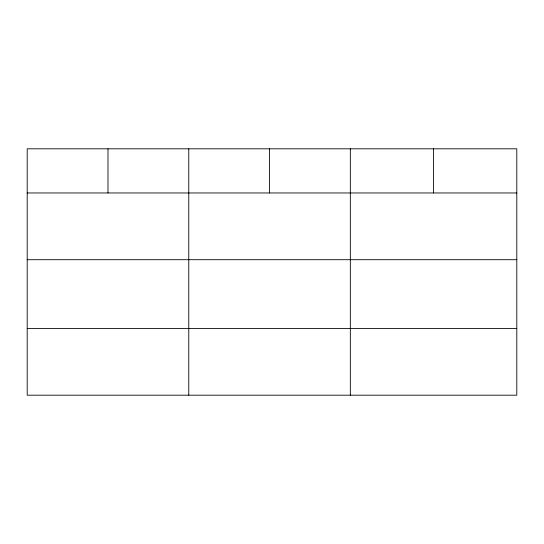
<?xml version="1.0" encoding="UTF-8"?>
<svg xmlns="http://www.w3.org/2000/svg" width="544" height="544" viewBox="0 0 544 544"><rect width="100%" height="100%" fill="white"/><g stroke="black" fill="none" stroke-linecap="round" stroke-linejoin="round"><path stroke-width="0.82" d="M516.8 259.699L516.8 148.811L27.2 148.811L27.2 395.189L516.8 395.189L516.8 259.699L27.2 259.699M27.2 192.964L516.8 192.964M27.2 328.454L516.8 328.454M433.568 148.811L433.568 192.964M350.336 148.811L350.336 395.189M269.552 148.811L269.552 192.964M188.768 148.811L188.768 395.189M107.984 148.811L107.984 192.964"/></g></svg>
